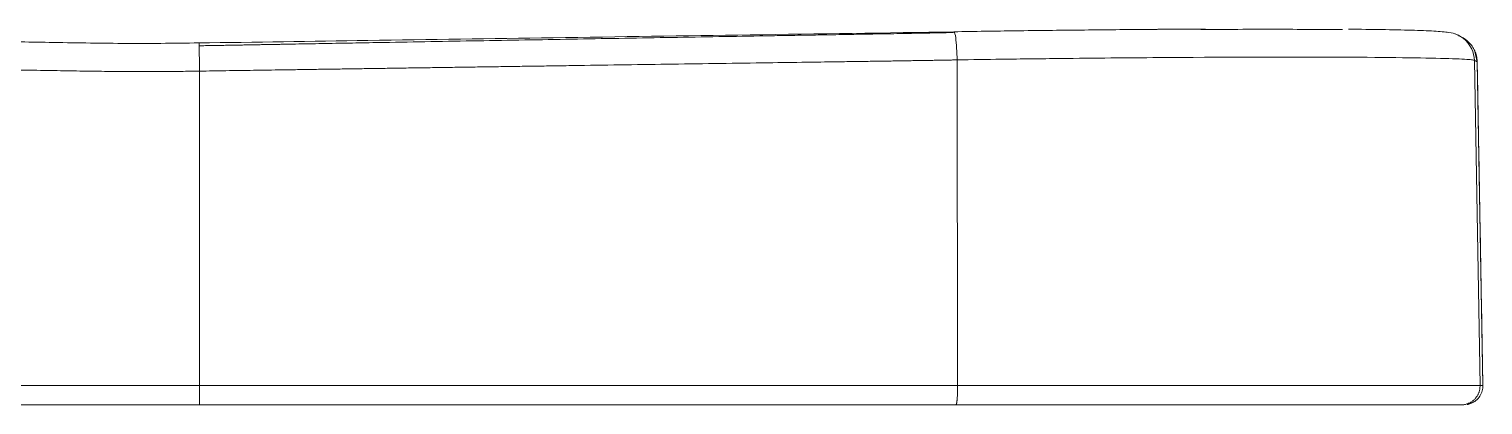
# Model space of a CAD drawing. Extents: x 0 to 3160, y 0 to 2315.
# Drawn here: x 1191.7 to 1267.8, y 644.1 to 663.8 of the extents above; entities that cross this region are included whole.
import ezdxf

# ---------------------------------------------------------------- set-up
doc = ezdxf.new("R2010")
doc.units = 0
doc.header["$LTSCALE"] = 4
doc.header["$MEASUREMENT"] = 0
doc.layers.add('1', color=7, linetype='CONTINUOUS', true_color=0xffffff)

msp = doc.modelspace()

# ---------------------------------------------------------------- linework, layer by layer
at = {"layer": '1', "color": 7, "linetype": 'Continuous', "lineweight": 13}
for p, q in [((1240.3, 645.134), (1240.274, 662.179)), ((1200.638, 645.134), (1155.393, 645.134))]:
    msp.add_line(p, q, dxfattribs=at)
at = {"layer": '1', "color": 7, "linetype": 'Continuous', "lineweight": 18}
for p, q in [((1267.636, 645.134), (1267.339, 662.148)), ((1267.491, 662.063), (1267.787, 645.134))]:
    msp.add_line(p, q, dxfattribs=at)
for points, degree, knots in [([(1200.607, 663.068), (1199.27, 663.046), (1196.656, 663.027), (1192.915, 663.096), (1189.538, 663.15), (1186.618, 663.193), (1184.159, 663.229), (1182.086, 663.259), (1179.968, 663.289), (1177.441, 663.326), (1174.22, 663.373), (1170.372, 663.428), (1165.899, 663.492), (1160.894, 663.561), (1157.381, 663.616), (1155.567, 663.645)], 3, [0, 0, 0, 0, 0.088928, 0.173916, 0.248924, 0.313698, 0.368233, 0.412542, 0.451697, 0.509269, 0.580781, 0.66622, 0.765596, 0.878901, 1, 1, 1, 1]), ([(1240.123, 663.647), (1236.565, 663.594), (1229.573, 663.489), (1219.343, 663.344), (1209.728, 663.204), (1203.552, 663.11), (1200.607, 663.065)], 3, [0, 0, 0, 0, 0.270625, 0.531576, 0.776708, 1, 1, 1, 1]), ([(1252.986, 663.792), (1252.016, 663.787), (1249.999, 663.774), (1246.756, 663.743), (1243.436, 663.706), (1241.201, 663.67), (1240.11, 663.651)], 3, [0, 0, 0, 0, 0.251754, 0.507123, 0.762546, 1, 1, 1, 1]), ([(1240.123, 663.641), (1240.148, 663.615), (1240.176, 663.518), (1240.24, 663.04), (1240.266, 662.566), (1240.274, 662.179)], 3, [0, 0, 0, 0, 0.384308, 0.384308, 1, 1, 1, 1]), ([(1253.274, 663.793), (1253.195, 663.793), (1252.181, 663.79), (1251.046, 663.782), (1249.984, 663.773), (1249.984, 663.773)], 3, [0, 0, 0, 0, 0.078171, 0.999783, 1, 1, 1, 1]), ([(1253.031, 663.771), (1253.514, 663.774), (1255.404, 663.782), (1257.974, 663.782), (1259.78, 663.771), (1260.443, 663.765)], 3, [0, 0, 0, 0, 0.166884, 0.666789, 1, 1, 1, 1]), ([(1266.369, 663.526), (1266.312, 663.561), (1266.062, 663.623), (1265.288, 663.688), (1264.099, 663.736), (1262.591, 663.768), (1261.379, 663.781), (1260.752, 663.786)], 3, [0, 0, 0, 0, 0.205254, 0.409595, 0.612962, 0.81558, 1, 1, 1, 1]), ([(1266.525, 663.462), (1266.525, 663.463), (1266.514, 663.469), (1266.448, 663.495), (1266.337, 663.537)], 3, [0, 0, 0, 0, 0.148739, 1, 1, 1, 1]), ([(1266.507, 663.446), (1266.545, 663.432), (1266.583, 663.416), (1266.707, 663.359), (1266.791, 663.31), (1266.949, 663.196), (1267.022, 663.131), (1267.153, 662.991), (1267.212, 662.915), (1267.311, 662.756), (1267.353, 662.673), (1267.386, 662.59)], 3, [0, 0, 0, 0, 0.096377, 0.096377, 0.322283, 0.322283, 0.548188, 0.548188, 0.774094, 0.774094, 1, 1, 1, 1]), ([(1267.386, 662.59), (1267.421, 662.501), (1267.447, 662.411), (1267.481, 662.234), (1267.49, 662.147), (1267.491, 662.063)], 3, [0, 0, 0, 0, 0.5, 0.5, 1, 1, 1, 1]), ([(1267.151, 644.187), (1267.251, 644.227), (1267.43, 644.332), (1267.641, 644.569), (1267.764, 644.852), (1267.786, 645.046), (1267.784, 645.143)], 3, [0, 0, 0, 0, 0.255661, 0.515553, 0.767117, 1, 1, 1, 1]), ([(1240.211, 644.117), (1239.213, 644.117), (1237.392, 644.117), (1235.895, 644.117), (1234.392, 644.117), (1231.131, 644.117), (1227.857, 644.117), (1223.731, 644.117), (1219.615, 644.117), (1218.052, 644.117), (1216.82, 644.117), (1214.759, 644.117), (1213.137, 644.117), (1211.302, 644.117), (1209.453, 644.117), (1207.322, 644.117), (1205.235, 644.117), (1204.107, 644.117), (1202.982, 644.117), (1202.25, 644.117), (1200.632, 644.117)], 2, [0, 0, 0, 0.125, 0.125, 0.25, 0.25, 0.5, 0.5, 0.625, 0.625, 0.75, 0.75, 0.8125, 0.8125, 0.875, 0.875, 0.9375, 0.9375, 0.96875, 0.96875, 1, 1, 1]), ([(1266.637, 644.117), (1266.613, 644.117), (1266.602, 644.117), (1266.582, 644.117), (1266.514, 644.117), (1266.434, 644.117), (1266.377, 644.117), (1266.31, 644.117), (1266.281, 644.117), (1266.231, 644.117), (1265.877, 644.117), (1265.199, 644.117), (1264.138, 644.117), (1262.344, 644.117), (1260.572, 644.117), (1258.179, 644.117), (1256.989, 644.117), (1254.34, 644.117), (1251.47, 644.117), (1248.407, 644.117), (1246.805, 644.117), (1245.206, 644.117), (1243.548, 644.117), (1241.894, 644.117), (1240.211, 644.117)], 2, [0, 0, 0, 0.03125, 0.03125, 0.0625, 0.125, 0.125, 0.1875, 0.1875, 0.25, 0.25, 0.375, 0.375, 0.5, 0.5, 0.625, 0.625, 0.6875, 0.75, 0.8125, 0.875, 0.875, 0.9375, 0.9375, 1, 1, 1])]:
    msp.add_open_spline(points, degree=degree, knots=knots, dxfattribs=at)
at = {"layer": '1', "color": 7, "linetype": 'Continuous', "lineweight": 13}
for points, knots in [([(1200.605, 662.919), (1200.717, 662.921), (1200.938, 662.924), (1201.266, 662.93), (1201.589, 662.935), (1201.904, 662.941), (1202.213, 662.946), (1202.516, 662.952), (1202.813, 662.957), (1203.102, 662.962), (1203.386, 662.967), (1203.663, 662.973), (1203.933, 662.978), (1204.198, 662.982), (1204.455, 662.987), (1204.706, 662.992), (1204.951, 662.996), (1205.189, 663.001), (1205.421, 663.005), (1205.808, 663.012), (1206.351, 663.022), (1207.054, 663.035), (1207.757, 663.048), (1208.461, 663.06), (1209.165, 663.073), (1209.869, 663.085), (1211.983, 663.123), (1215.5, 663.185), (1219.603, 663.256), (1222.881, 663.313), (1225.342, 663.355), (1227.8, 663.397), (1229.845, 663.431), (1231.479, 663.459), (1232.705, 663.479), (1233.936, 663.5), (1235.131, 663.52), (1236.361, 663.541), (1237.356, 663.559), (1238.14, 663.574), (1238.622, 663.583), (1239.055, 663.591), (1239.44, 663.599), (1239.777, 663.606), (1239.985, 663.611), (1240.081, 663.613)], [0, 0, 0, 0, 0.008478, 0.016793, 0.024945, 0.032934, 0.04076, 0.048422, 0.055921, 0.063258, 0.070431, 0.07744, 0.084287, 0.090971, 0.097491, 0.103848, 0.110042, 0.116073, 0.12194, 0.127645, 0.145425, 0.163213, 0.18101, 0.198814, 0.216626, 0.234447, 0.252276, 0.377153, 0.501515, 0.563942, 0.626291, 0.688563, 0.75076, 0.781753, 0.812854, 0.844062, 0.875379, 0.903737, 0.937689, 0.95114, 0.963365, 0.974363, 0.984135, 0.992681, 1, 1, 1, 1]), ([(1266.368, 663.522), (1266.503, 663.473), (1266.633, 663.404), (1267.133, 663.022), (1267.333, 662.542), (1267.339, 662.148)], [0, 0, 0, 0, 0.235803, 0.235803, 1, 1, 1, 1]), ([(1200.607, 663.056), (1200.608, 663.055), (1200.611, 662.991), (1200.621, 662.553), (1200.63, 662.012), (1200.636, 661.592)], [0, 0, 0, 0, 0.343456, 0.343456, 1, 1, 1, 1]), ([(1155.419, 662.176), (1155.505, 662.174), (1155.676, 662.171), (1155.931, 662.166), (1156.183, 662.162), (1156.431, 662.157), (1156.676, 662.153), (1156.917, 662.149), (1157.155, 662.146), (1157.389, 662.142), (1157.62, 662.138), (1157.847, 662.135), (1158.071, 662.132), (1158.291, 662.128), (1158.508, 662.125), (1158.722, 662.122), (1158.932, 662.119), (1159.138, 662.116), (1159.341, 662.113), (1159.541, 662.11), (1159.737, 662.107), (1160.049, 662.103), (1160.607, 662.095), (1161.541, 662.082), (1162.863, 662.062), (1164.492, 662.039), (1166.282, 662.013), (1168.09, 661.988), (1169.853, 661.962), (1171.57, 661.937), (1173.242, 661.913), (1174.868, 661.889), (1176.449, 661.866), (1178.026, 661.843), (1179.614, 661.82), (1181.23, 661.797), (1182.845, 661.773), (1184.461, 661.75), (1186.076, 661.726), (1187.692, 661.703), (1189.028, 661.683), (1190.077, 661.667), (1190.835, 661.655), (1191.575, 661.643), (1192.299, 661.631), (1193.005, 661.619), (1193.694, 661.608), (1194.366, 661.598), (1195.021, 661.588), (1195.659, 661.58), (1196.281, 661.573), (1196.885, 661.568), (1197.472, 661.565), (1198.043, 661.566), (1198.595, 661.569), (1199.131, 661.573), (1199.648, 661.579), (1200.148, 661.585), (1200.475, 661.589), (1200.636, 661.592)], [0, 0, 0, 0, 0.005734, 0.011391, 0.01697, 0.022471, 0.027896, 0.033243, 0.038513, 0.043705, 0.04882, 0.053859, 0.05882, 0.063704, 0.068511, 0.073242, 0.077895, 0.082471, 0.086971, 0.091394, 0.09574, 0.10001, 0.112115, 0.132808, 0.162091, 0.199965, 0.240999, 0.281018, 0.320023, 0.358016, 0.394995, 0.43096, 0.46591, 0.499847, 0.53555, 0.571253, 0.606956, 0.642659, 0.678362, 0.714063, 0.749762, 0.766881, 0.78362, 0.799978, 0.815957, 0.831558, 0.846781, 0.861628, 0.876099, 0.890197, 0.90392, 0.91727, 0.930243, 0.942839, 0.955049, 0.966869, 0.978299, 0.989342, 1, 1, 1, 1]), ([(1240.274, 662.179), (1240.21, 662.177), (1240.079, 662.175), (1239.875, 662.171), (1239.659, 662.167), (1239.43, 662.163), (1239.189, 662.159), (1238.936, 662.155), (1238.67, 662.151), (1238.391, 662.146), (1238.1, 662.141), (1237.797, 662.137), (1237.481, 662.132), (1237.153, 662.126), (1236.812, 662.121), (1236.459, 662.116), (1236.094, 662.11), (1235.716, 662.105), (1235.307, 662.099), (1234.698, 662.09), (1233.721, 662.076), (1232.224, 662.055), (1230.219, 662.026), (1227.884, 661.993), (1225.398, 661.957), (1222.931, 661.922), (1220.944, 661.893), (1219.437, 661.871), (1218.41, 661.856), (1217.4, 661.841), (1216.406, 661.826), (1215.428, 661.812), (1214.467, 661.798), (1213.522, 661.784), (1212.594, 661.77), (1211.682, 661.757), (1210.786, 661.744), (1209.907, 661.731), (1209.044, 661.718), (1208.198, 661.705), (1207.368, 661.693), (1206.555, 661.681), (1205.758, 661.669), (1204.978, 661.657), (1204.214, 661.646), (1203.467, 661.635), (1202.736, 661.624), (1202.021, 661.613), (1201.323, 661.602), (1200.863, 661.595), (1200.636, 661.592)], [0, 0, 0, 0, 0.004836, 0.009986, 0.015452, 0.021233, 0.027329, 0.033739, 0.040465, 0.047505, 0.054859, 0.062527, 0.070509, 0.078805, 0.087414, 0.096338, 0.105575, 0.115126, 0.12499, 0.136573, 0.161268, 0.199073, 0.249988, 0.313193, 0.375924, 0.438182, 0.499969, 0.526278, 0.552172, 0.577651, 0.602715, 0.627364, 0.651598, 0.675416, 0.698819, 0.721807, 0.744379, 0.766536, 0.788277, 0.809602, 0.830512, 0.851006, 0.871084, 0.890747, 0.909994, 0.928826, 0.947243, 0.965244, 0.982829, 1, 1, 1, 1]), ([(1267.339, 662.148), (1267.326, 662.155), (1267.298, 662.168), (1267.176, 662.19), (1266.739, 662.223), (1264.988, 662.284), (1260.079, 662.342), (1253.346, 662.322), (1248.32, 662.28), (1245.573, 662.251), (1242.874, 662.221), (1241.05, 662.191), (1240.274, 662.179)], [0, 0, 0, 0, 0.03163, 0.063043, 0.125596, 0.250607, 0.500037, 0.749315, 0.811284, 0.874724, 0.946681, 1, 1, 1, 1]), ([(1267.491, 662.063), (1267.489, 662.067), (1267.485, 662.074), (1267.447, 662.108), (1267.382, 662.132), (1267.339, 662.148)], [0, 0, 0, 0, 0.249993, 0.499997, 1, 1, 1, 1]), ([(1200.632, 644.117), (1200.633, 644.117), (1200.633, 644.123), (1200.634, 644.149), (1200.634, 644.168), (1200.635, 644.218), (1200.635, 644.249), (1200.636, 644.322), (1200.636, 644.363), (1200.636, 644.456), (1200.637, 644.507), (1200.637, 644.616), (1200.637, 644.674), (1200.638, 644.795), (1200.638, 644.858), (1200.638, 644.986), (1200.638, 645.051), (1200.638, 645.117)], [0, 0, 0, 0, 0.125, 0.125, 0.25, 0.25, 0.375, 0.375, 0.5, 0.5, 0.625, 0.625, 0.75, 0.75, 0.875, 0.875, 1, 1, 1, 1]), ([(1240.3, 645.134), (1233.687, 645.134), (1227.099, 645.134), (1213.875, 645.134), (1207.256, 645.134), (1200.638, 645.134)], [0, 0, 0, 0, 0.5, 0.5, 1, 1, 1, 1]), ([(1267.636, 645.134), (1267.634, 645.134), (1267.628, 645.134), (1267.617, 645.134), (1267.601, 645.134), (1267.579, 645.134), (1267.546, 645.134), (1267.498, 645.134), (1267.432, 645.134), (1267.343, 645.134), (1267.224, 645.134), (1267.069, 645.134), (1266.868, 645.134), (1266.609, 645.134), (1266.277, 645.134), (1265.856, 645.134), (1265.324, 645.134), (1264.655, 645.134), (1263.813, 645.134), (1262.749, 645.134), (1261.432, 645.134), (1259.88, 645.134), (1258.171, 645.134), (1256.398, 645.134), (1254.625, 645.134), (1252.883, 645.134), (1251.192, 645.134), (1249.582, 645.134), (1248.087, 645.134), (1246.728, 645.134), (1245.503, 645.134), (1244.402, 645.134), (1243.409, 645.134), (1242.506, 645.134), (1241.677, 645.134), (1240.949, 645.134), (1240.496, 645.134), (1240.3, 645.134)], [0, 0, 0, 0, 0.004485, 0.013751, 0.024104, 0.035553, 0.048106, 0.061784, 0.076714, 0.09308, 0.111049, 0.13085, 0.152732, 0.176977, 0.203879, 0.233717, 0.266802, 0.30344, 0.344175, 0.390203, 0.442323, 0.497945, 0.553357, 0.606356, 0.655715, 0.701868, 0.745286, 0.785446, 0.821618, 0.853723, 0.882216, 0.907563, 0.930208, 0.950632, 0.969319, 0.986741, 1, 1, 1, 1]), ([(1267.784, 645.134), (1267.783, 645.134), (1267.78, 645.134), (1267.771, 645.134), (1267.761, 645.134), (1267.736, 645.134), (1267.721, 645.134), (1267.683, 645.134), (1267.661, 645.134), (1267.636, 645.134)], [0, 0, 0, 0, 0.144589, 0.144589, 0.429726, 0.429726, 0.714863, 0.714863, 1, 1, 1, 1])]:
    msp.add_open_spline(points, degree=3, knots=knots, dxfattribs=at)
at = {"layer": '1', "color": 7, "linetype": 'Continuous', "lineweight": 18}
for points, degree in [([(1267.489, 662.052), (1267.352, 662.669)], 1), ([(1267.786, 645.031), (1267.489, 662.068)], 1), ([(1267.786, 645.031), (1267.784, 645.134)], 1), ([(1200.632, 644.117), (1178.014, 644.117), (1155.48, 644.117)], 2), ([(1266.967, 644.133), (1267.324, 644.28)], 1)]:
    msp.add_open_spline(points, degree=degree, dxfattribs=at)
at = {"layer": '1', "color": 7, "linetype": 'Continuous', "lineweight": 13}
for points in [[(1200.636, 661.592), (1200.637, 656.106), (1200.637, 650.62), (1200.638, 645.134)], [(1200.638, 645.117), (1200.638, 645.123), (1200.638, 645.128), (1200.638, 645.134)]]:
    msp.add_open_spline(points, degree=3, dxfattribs=at)
for points, weights in [([(1240.211, 644.117), (1240.264, 644.117), (1240.301, 644.54), (1240.3, 645.134)], [1.17584640095, 0.941387972223, 0.941384533068, 1.17583608348]), ([(1266.637, 644.117), (1267.231, 644.117), (1267.647, 644.54), (1267.636, 645.134)], [1.1758269998, 0.941381211081, 0.941391000474, 1.17585636798])]:
    msp.add_rational_spline(points, weights, degree=3, dxfattribs=at)

doc.saveas('drawing.dxf')
